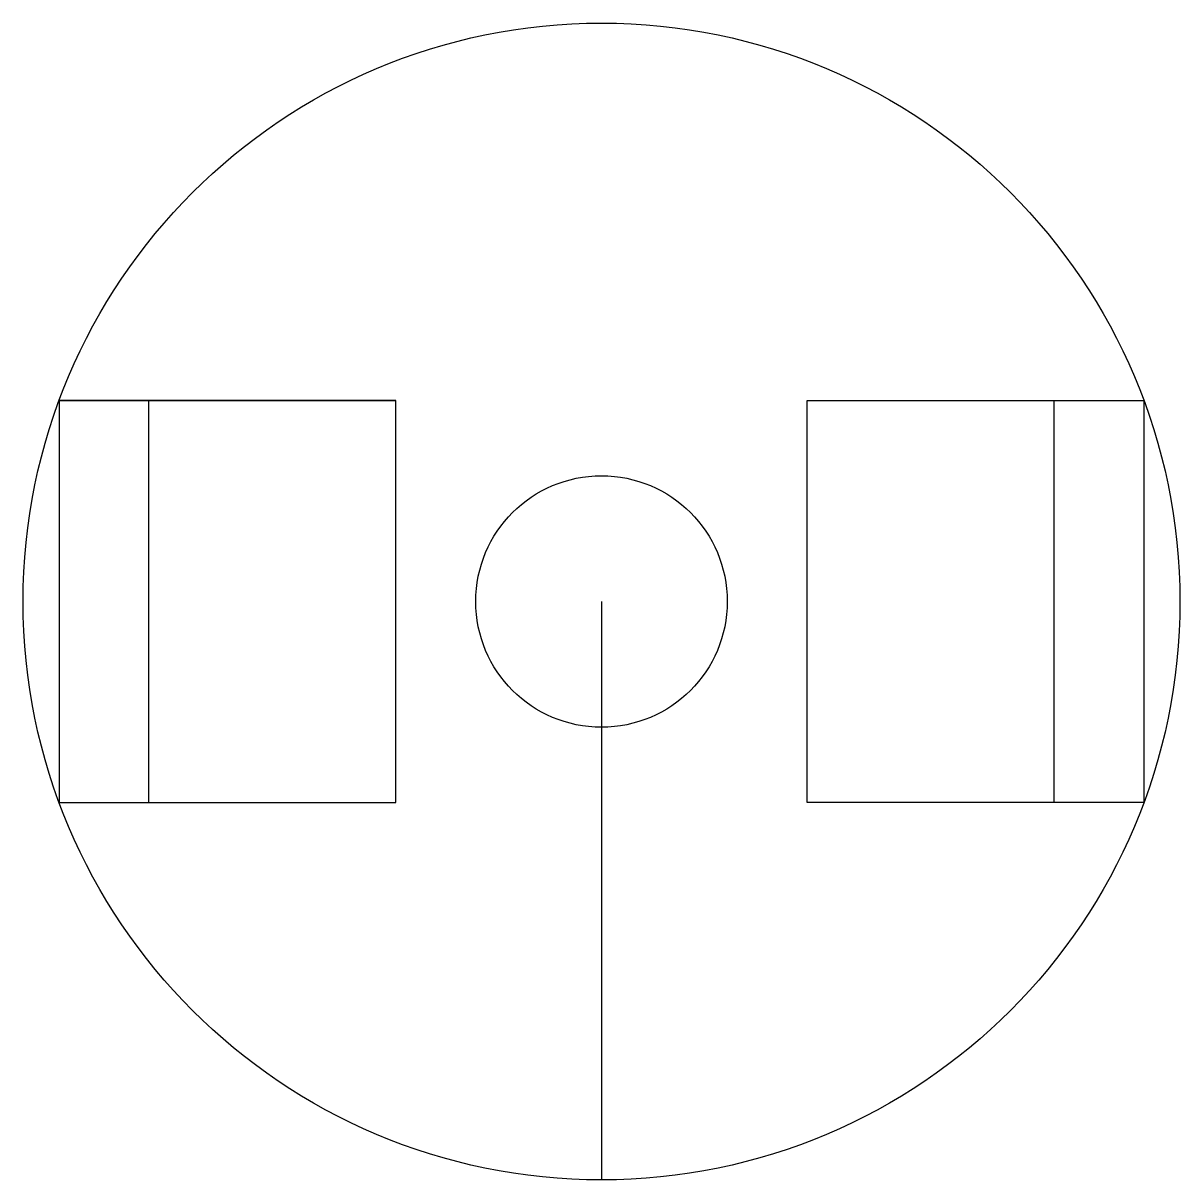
# Model space of a CAD drawing. Header units: millimetres. Extents: x 19.3 to 77.7, y -178.2 to -119.8.
import ezdxf

# ---------------------------------------------------------------- set-up
doc = ezdxf.new("R2010")
doc.units = ezdxf.units.MM
doc.layers.get('0').update_dxf_attribs({"linetype": 'CONTINUOUS'})

msp = doc.modelspace()

# ---------------------------------------------------------------- linework, layer by layer
for p, q in [((21.142, -138.853), (21.142, -159.142)), ((21.142, -138.853), (25.671, -138.853)), ((25.671, -138.853), (21.142, -138.853)), ((21.142, -138.853), (21.142, -159.142)), ((38.146, -138.853), (21.142, -138.853)), ((21.142, -138.853), (21.142, -159.142)), ((25.671, -138.853), (38.146, -138.853)), ((25.671, -159.142), (25.671, -138.853)), ((38.146, -159.142), (38.146, -138.853)), ((58.899, -159.142), (58.899, -138.853)), ((58.899, -138.853), (75.904, -138.853)), ((71.375, -159.142), (71.375, -138.853)), ((75.904, -138.853), (75.904, -159.142)), ((48.523, -148.998), (48.523, -178.198)), ((21.142, -159.142), (25.671, -159.142)), ((21.142, -159.142), (38.146, -159.142)), ((75.904, -159.142), (58.899, -159.142))]:
    msp.add_line(p, q)
for radius in [29.2, 6.35]:
    msp.add_circle((48.523, -148.998), radius)

doc.saveas('drawing.dxf')
